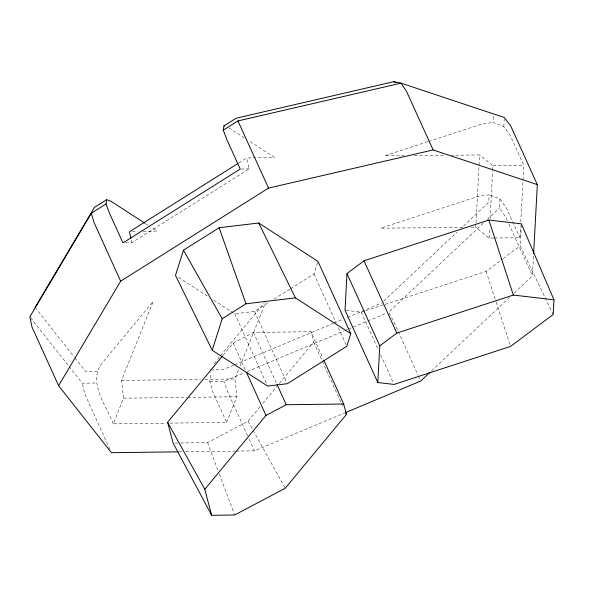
<?xml version="1.0" encoding="UTF-8"?>
<svg xmlns="http://www.w3.org/2000/svg" width="597" height="597" viewBox="0 0 597 597"><rect width="100%" height="100%" fill="white"/><g stroke="black" fill="none" stroke-linecap="round" stroke-linejoin="round"><path stroke-width="0.45" stroke-dasharray="2.98 2.24" d="M493.6 238.009L489.055 238.046L475.749 227.323L475.951 223.614M475.996 222.688L479.63 154.966L451.675 155.213M462.705 227.442L380.699 228.173L477.51 196.577L489.144 194.771L488.742 202.279L461.668 227.763M523.032 180.249L523.83 165.406L510.234 135.437L503.838 126.557L493.032 122.407L493.435 114.908M489.055 238.046L489.607 227.845M490.1 218.562L492.644 171.249M492.689 170.324L492.943 165.682L479.63 154.966M507.36 220.599L505.838 217.248L499.465 207.957L499.95 198.913L489.144 194.771M503.838 126.557L504.226 119.318M494.51 237.994L519.942 237.77L520.591 225.711M520.793 222.002L522.979 181.182M553.188 314.485L520.196 245.86L521.33 224.77M514.159 293.09L532.442 275.881L533.539 255.397M113.243 423.848C106.348 405.236 87.169 382.349 102.363 362.804L153.213 301.448L121.475 380.408L123.557 398.192L113.243 423.848L166.227 423.169M169.944 423.124L226.636 422.392L213.039 392.416L209.793 381.558L210.599 372.625M290.53 288.754L313.992 273.986L317.977 261.389M226.636 422.392L236.957 396.729L234.867 378.946L238.658 369.506M240.039 366.073L265.575 302.567M214.465 363.618L219.83 356.431M220.42 355.715L264.24 302.851M223.144 355.26L233.188 343.148L253.427 332.447L310.895 331.708L323.104 358.61M180.563 442.974L207.592 442.631L248.068 421.228L260.471 406.266M262.837 403.408L277.015 386.304M279.381 383.453L313.649 342.111L310.895 331.708M383.819 301.03L456.929 232.226M483.167 223.3L388.744 312.164L394.117 322.395L418.057 375.17M487.242 219.465L499.465 207.957M431.556 370.834L509.42 297.552M385.169 304.336L486.115 271.389L502.42 259.18M503.159 258.62L520.196 245.86M238.852 162.921L246.725 157.966L274.269 157.235L248.859 140.788M125.639 242.815L131.907 242.643L249.18 168.824L246.725 157.966M213.704 300.134L234.763 313.768L254.553 311.403L269.419 302.052M274.105 299.097L289.746 289.247M233.733 365.125L222.606 369.797L210.845 369.946M234.591 364.767L333.007 323.432M333.865 323.074L342.417 319.477M347.558 317.32L381.789 302.94M209.793 381.558L223.965 381.371L243.703 373.08M247.136 371.64L344.118 330.91M344.976 330.551L347.551 329.469M348.409 329.104L386.169 313.246M235.882 451.101L254.449 450.862L344.439 413.064M427.721 141.735L384.58 155.817L404.154 155.638M428.601 141.452L481.398 124.221L493.032 122.407M345.909 310.343L361.26 312.141L364.804 310.985M365.685 310.694L384.281 304.627M241.128 169.041L249.18 168.824M132.198 231.711L137.706 231.569M143.22 231.42L156.989 231.054L150.922 227.129M97.453 371.409L85.684 371.558L74.767 357.707M121.475 380.408L200.473 379.393M205.122 379.334L234.867 378.946M68.991 366.416L82.222 383.199L96.393 383.013M123.557 398.192L186.764 397.378M187.689 397.363L236.957 396.729M174.973 443.049L179.63 442.989M179.227 451.832L182.018 451.795M185.727 451.75L234.949 451.116M414.4 155.548L445.153 155.272M492.943 165.682L523.83 165.406M471.093 227.367L475.749 227.323M228.875 127.848L244.24 137.795M145.608 223.688L147.884 225.166M178.607 277.411L208.249 296.597M35.096 307.41L74.185 356.984M30.425 317.514L68.409 365.685M499.95 198.913L506.346 207.793L519.942 237.77M248.068 421.228L285.232 488.249M508.883 223.95L532.442 275.881M418.437 376.006L420.34 380.192M361.26 312.141L378.423 349.969M380.707 355.014L393.289 382.752M313.992 273.986L336.111 322.746M338.402 327.79L346.029 344.603M313.649 342.111L341.103 402.632M341.484 403.475L343.394 407.676M254.553 311.403L286.59 382.013M253.427 332.447L276.687 383.729M234.763 313.768L266.799 384.378M233.188 343.148L245.77 370.886M247.613 435.788L227.853 392.229L223.965 381.371M249.136 439.138L254.449 450.862M109.915 449.354L84.834 394.065L82.222 383.199M207.592 442.631L218.218 471.055M219.323 474.018L234.636 514.995M486.115 271.389L495.906 301.395M496.077 301.918L510.584 346.402M131.288 239.934L131.907 242.643"/><path stroke-width="0.9" d="M346.976 273.56L345.006 310.239L377.804 382.535L394.057 384.431L510.584 346.402L553.188 314.485L553.979 299.813L521.382 223.853L488.868 220.047L364.013 260.799L346.976 273.56L379.767 345.857L377.804 382.535M533.636 253.531L537.337 184.622L510.741 125.982L504.323 117.512L401.035 83.147L393.662 81.707L236.106 118.221L223.942 125.877L223.278 130.168L226.636 139.086L240.233 169.063L122.952 242.882L109.355 212.905L106.005 203.987L106.662 199.697L111.027 201.301L144.847 223.196M183.458 250.195L175.488 275.389L212.233 350.245L267.56 386.065L287.351 383.699L346.79 346.282L350.775 333.686L317.977 261.389L258.702 223.009L219.121 227.748L183.458 250.195L222.196 318.746L212.233 350.245M35.096 307.41L94.498 207.353L106.662 199.697M106.005 203.987L91.348 213.211L29.85 316.791L31.992 327.059L58.588 385.692L111.438 452.705L178.302 451.847M58.588 385.692L120.639 281.187L268.553 188.085L433.116 149.944L537.337 184.622M323.865 360.289L343.693 404.005L346.439 414.4L285.232 488.249L234.636 514.995L211.651 515.293L173.108 443.071L167.608 422.266L222.554 355.976M211.651 515.293L204.778 489.286L265.986 415.437L286.224 404.744L343.693 404.005M430.198 372.11L420.721 381.028L345.297 412.706M379.767 345.857L396.811 333.089L513.345 295.06L553.979 299.813M223.278 130.168L237.934 120.945L401.035 83.147L406.52 91.311L433.116 149.944M238.069 163.414L129.445 231.785L130.877 238.121M222.196 318.746L245.971 303.783L295.448 297.866L350.775 333.686M393.662 81.707L396.304 82.587M223.942 125.877L224.465 126.071M167.608 422.266L204.778 489.286M258.702 223.009L295.448 297.866M237.934 120.945L268.553 188.085M364.013 260.799L396.811 333.089M345.297 411.885L346.439 414.4M277.068 384.565L286.224 404.744M246.539 372.565L265.986 415.437M120.639 281.187L94.042 222.547L91.348 213.211M219.121 227.748L245.971 303.783M488.868 220.047L513.345 295.06"/></g></svg>
